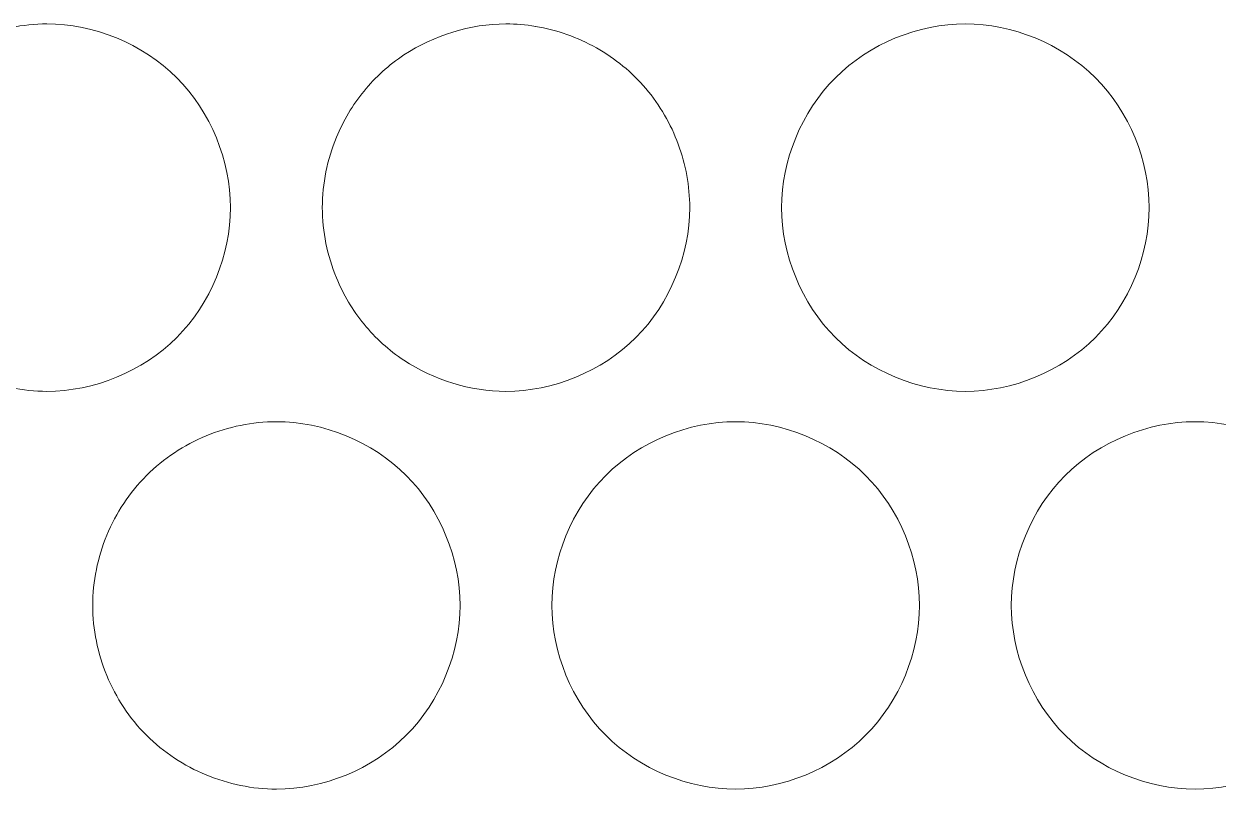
# Model space of a CAD drawing. Header units: millimetres. Extents: x 1177 to 4147, y 93 to 2194.
# Drawn here: x 1759.59 to 1779.08, y 1882.21 to 1894.7 of the extents above; entities that cross this region are included whole.
import ezdxf

# ---------------------------------------------------------------- set-up
doc = ezdxf.new("R2010")
doc.units = ezdxf.units.MM
doc.header["$LTSCALE"] = 0.1
doc.layers.add('标注', color=251, linetype='Continuous', lineweight=9)

msp = doc.modelspace()

# ---------------------------------------------------------------- linework, layer by layer
at = {"layer": '标注'}
msp.add_arc((1767.454, 1891.783), 2.919, 80.3885, 89.948, dxfattribs=at)
for points in [[(1759.961, 1894.702), (1759.571, 1894.702), (1759.175, 1894.62), (1758.815, 1894.471)], [(1764.689, 1892.85), (1764.54, 1892.489), (1764.458, 1892.093), (1764.458, 1891.702)], [(1764.458, 1891.702), (1764.458, 1891.312), (1764.54, 1890.916), (1764.689, 1890.555)], [(1758.815, 1888.934), (1759.175, 1888.785), (1759.571, 1888.702), (1759.961, 1888.702)], [(1763.708, 1888.207), (1763.318, 1888.207), (1762.922, 1888.125), (1762.562, 1887.975)], [(1760.941, 1886.354), (1760.792, 1885.994), (1760.71, 1885.597), (1760.71, 1885.207)], [(1760.71, 1885.207), (1760.71, 1884.817), (1760.792, 1884.42), (1760.941, 1884.06)], [(1762.562, 1882.439), (1762.922, 1882.29), (1763.318, 1882.207), (1763.708, 1882.207)]]:
    msp.add_open_spline(points, degree=3, dxfattribs=at)
for points, knots in [([(1762.959, 1891.702), (1762.959, 1892.468), (1762.319, 1894.062), (1760.726, 1894.702), (1759.961, 1894.702)], [0, 0, 0, 0, 0.500146, 1, 1, 1, 1]), ([(1767.456, 1894.702), (1766.876, 1894.702), (1765.979, 1894.425), (1765.105, 1893.634), (1764.801, 1893.121), (1764.689, 1892.85)], [0, 0, 0, 0, 0.497641, 0.748601, 1, 1, 1, 1]), ([(1770.456, 1891.702), (1770.456, 1892.053), (1770.325, 1892.758), (1769.791, 1893.686), (1768.962, 1894.365), (1768.287, 1894.603), (1767.941, 1894.661)], [0, 0, 0, 0, 0.250136, 0.500121, 0.749763, 1, 1, 1, 1]), ([(1774.956, 1894.702), (1774.191, 1894.702), (1772.596, 1894.062), (1771.956, 1892.468), (1771.956, 1891.702)], [0, 0, 0, 0, 0.500023, 1, 1, 1, 1]), ([(1777.957, 1891.702), (1777.957, 1892.468), (1777.316, 1894.063), (1775.722, 1894.702), (1774.956, 1894.702)], [0, 0, 0, 0, 0.499961, 1, 1, 1, 1]), ([(1759.961, 1888.702), (1760.726, 1888.702), (1762.319, 1889.343), (1762.959, 1890.937), (1762.959, 1891.702)], [0, 0, 0, 0, 0.499854, 1, 1, 1, 1]), ([(1767.456, 1888.702), (1768.222, 1888.702), (1769.816, 1889.343), (1770.456, 1890.937), (1770.456, 1891.702)], [0, 0, 0, 0, 0.499954, 1, 1, 1, 1]), ([(1771.956, 1891.702), (1771.956, 1890.937), (1772.596, 1889.342), (1774.191, 1888.702), (1774.956, 1888.702)], [0, 0, 0, 0, 0.499977, 1, 1, 1, 1]), ([(1774.956, 1888.702), (1775.722, 1888.702), (1777.316, 1889.342), (1777.957, 1890.937), (1777.957, 1891.702)], [0, 0, 0, 0, 0.500039, 1, 1, 1, 1]), ([(1764.689, 1890.555), (1764.801, 1890.284), (1765.105, 1889.77), (1765.979, 1888.98), (1766.876, 1888.702), (1767.456, 1888.702)], [0, 0, 0, 0, 0.251399, 0.502359, 1, 1, 1, 1]), ([(1766.707, 1885.207), (1766.707, 1885.973), (1766.067, 1887.567), (1764.473, 1888.207), (1763.708, 1888.207)], [0, 0, 0, 0, 0.500094, 1, 1, 1, 1]), ([(1771.206, 1888.207), (1770.44, 1888.207), (1768.846, 1887.567), (1768.206, 1885.973), (1768.206, 1885.207)], [0, 0, 0, 0, 0.499981, 1, 1, 1, 1]), ([(1774.206, 1885.207), (1774.206, 1885.973), (1773.566, 1887.567), (1771.971, 1888.207), (1771.206, 1888.207)], [0, 0, 0, 0, 0.500001, 1, 1, 1, 1]), ([(1778.707, 1888.207), (1777.941, 1888.207), (1776.347, 1887.567), (1775.706, 1885.973), (1775.706, 1885.207)], [0, 0, 0, 0, 0.500061, 1, 1, 1, 1]), ([(1781.708, 1885.207), (1781.708, 1885.973), (1781.068, 1887.567), (1779.473, 1888.207), (1778.707, 1888.207)], [0, 0, 0, 0, 0.499925, 1, 1, 1, 1]), ([(1762.562, 1887.975), (1762.202, 1887.826), (1761.53, 1887.387), (1761.09, 1886.715), (1760.941, 1886.354)], [0, 0, 0, 0, 0.500065, 1, 1, 1, 1]), ([(1763.708, 1882.207), (1764.473, 1882.207), (1766.067, 1882.848), (1766.707, 1884.442), (1766.707, 1885.207)], [0, 0, 0, 0, 0.499906, 1, 1, 1, 1]), ([(1768.206, 1885.207), (1768.206, 1884.442), (1768.846, 1882.847), (1770.44, 1882.207), (1771.206, 1882.207)], [0, 0, 0, 0, 0.500019, 1, 1, 1, 1]), ([(1771.206, 1882.207), (1771.971, 1882.207), (1773.566, 1882.847), (1774.206, 1884.442), (1774.206, 1885.207)], [0, 0, 0, 0, 0.499999, 1, 1, 1, 1]), ([(1775.706, 1885.207), (1775.706, 1884.442), (1776.347, 1882.847), (1777.941, 1882.207), (1778.707, 1882.207)], [0, 0, 0, 0, 0.499939, 1, 1, 1, 1]), ([(1778.707, 1882.207), (1779.473, 1882.207), (1781.068, 1882.847), (1781.708, 1884.442), (1781.708, 1885.207)], [0, 0, 0, 0, 0.500075, 1, 1, 1, 1]), ([(1760.941, 1884.06), (1761.09, 1883.7), (1761.53, 1883.028), (1762.202, 1882.588), (1762.562, 1882.439)], [0, 0, 0, 0, 0.499935, 1, 1, 1, 1])]:
    msp.add_open_spline(points, degree=3, knots=knots, dxfattribs=at)

doc.saveas('drawing.dxf')
